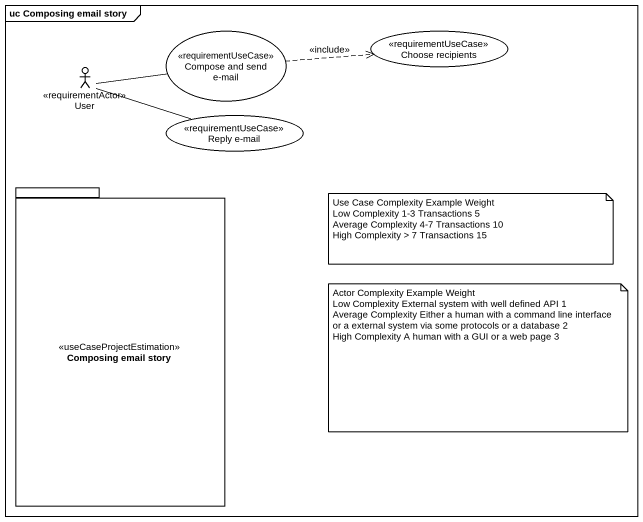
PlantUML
@startuml
mainframe uc Composing email story
usecase "Compose and send e-mail" as Compose_and_send_e_mail <<requirementUseCase>>
usecase "Choose recipients" as Choose_recipients <<requirementUseCase>>
actor User <<requirementActor>>
usecase "Reply e-mail" as Reply_e_mail <<requirementUseCase>>
package "Composing email story" as Composing_email_story <<useCaseProjectEstimation>> {
}
Compose_and_send_e_mail .right.> Choose_recipients : <<include>>
User -right- Compose_and_send_e_mail
User -right- Reply_e_mail
note as N1
  Use Case Complexity Example Weight
  Low Complexity 1-3 Transactions 5
  Average Complexity 4-7 Transactions 10
  High Complexity > 7 Transactions 15
end note
note as N2
  Actor Complexity Example Weight
  Low Complexity External system with well defined API 1
  Average Complexity Either a human with a command line interface or a external system via some protocols or a database 2
  High Complexity A human with a GUI or a web page 3
end note
@enduml
